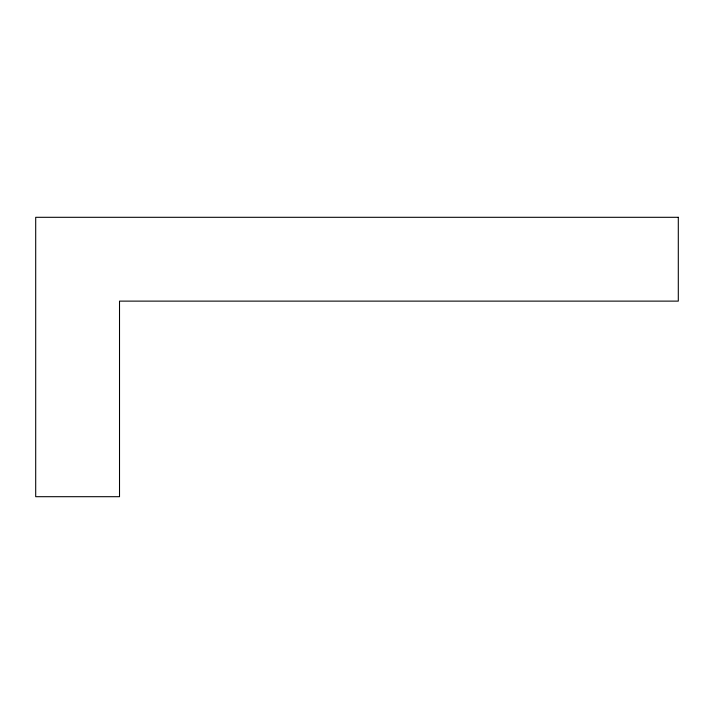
<?xml version="1.0" encoding="UTF-8"?>
<svg xmlns="http://www.w3.org/2000/svg" width="714" height="714" viewBox="0 0 714 714"><rect width="100%" height="100%" fill="white"/><g stroke="black" fill="none" stroke-linecap="round" stroke-linejoin="round"><path stroke-width="1.07" d="M678.3 217.306L35.7 217.306L35.7 496.694L119.515 496.694L119.515 301.121L678.3 301.121L678.3 217.306"/></g></svg>
